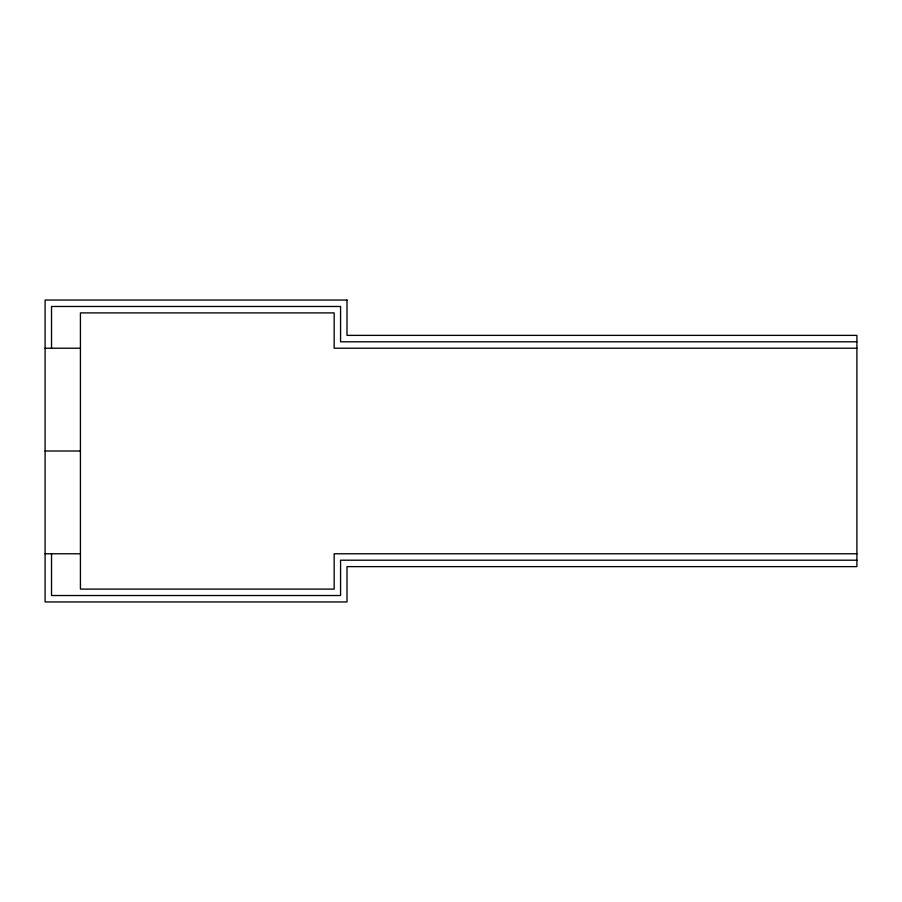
<?xml version="1.0" encoding="UTF-8"?>
<svg xmlns="http://www.w3.org/2000/svg" width="902" height="902" viewBox="0 0 902 902"><rect width="100%" height="100%" fill="white"/><g stroke="black" fill="none" stroke-linecap="round" stroke-linejoin="round"><path stroke-width="1.35" d="M856.9 341.802L340.573 341.802L340.573 306.477L51.527 306.477L51.527 348.228M45.1 348.228L80.425 348.228M856.9 348.228L334.157 348.228L334.157 312.893L80.425 312.893L80.425 589.107L334.157 589.107L334.157 553.772L856.9 553.772M45.1 451L80.425 451M45.1 553.772L80.425 553.772M856.9 560.198L340.573 560.198L340.573 595.523L51.527 595.523L51.527 553.772M346.999 300.05L45.1 300.05L45.1 601.95L346.999 601.95L346.999 566.625L856.9 566.625L856.9 335.375L346.999 335.375L346.999 300.05"/></g></svg>
